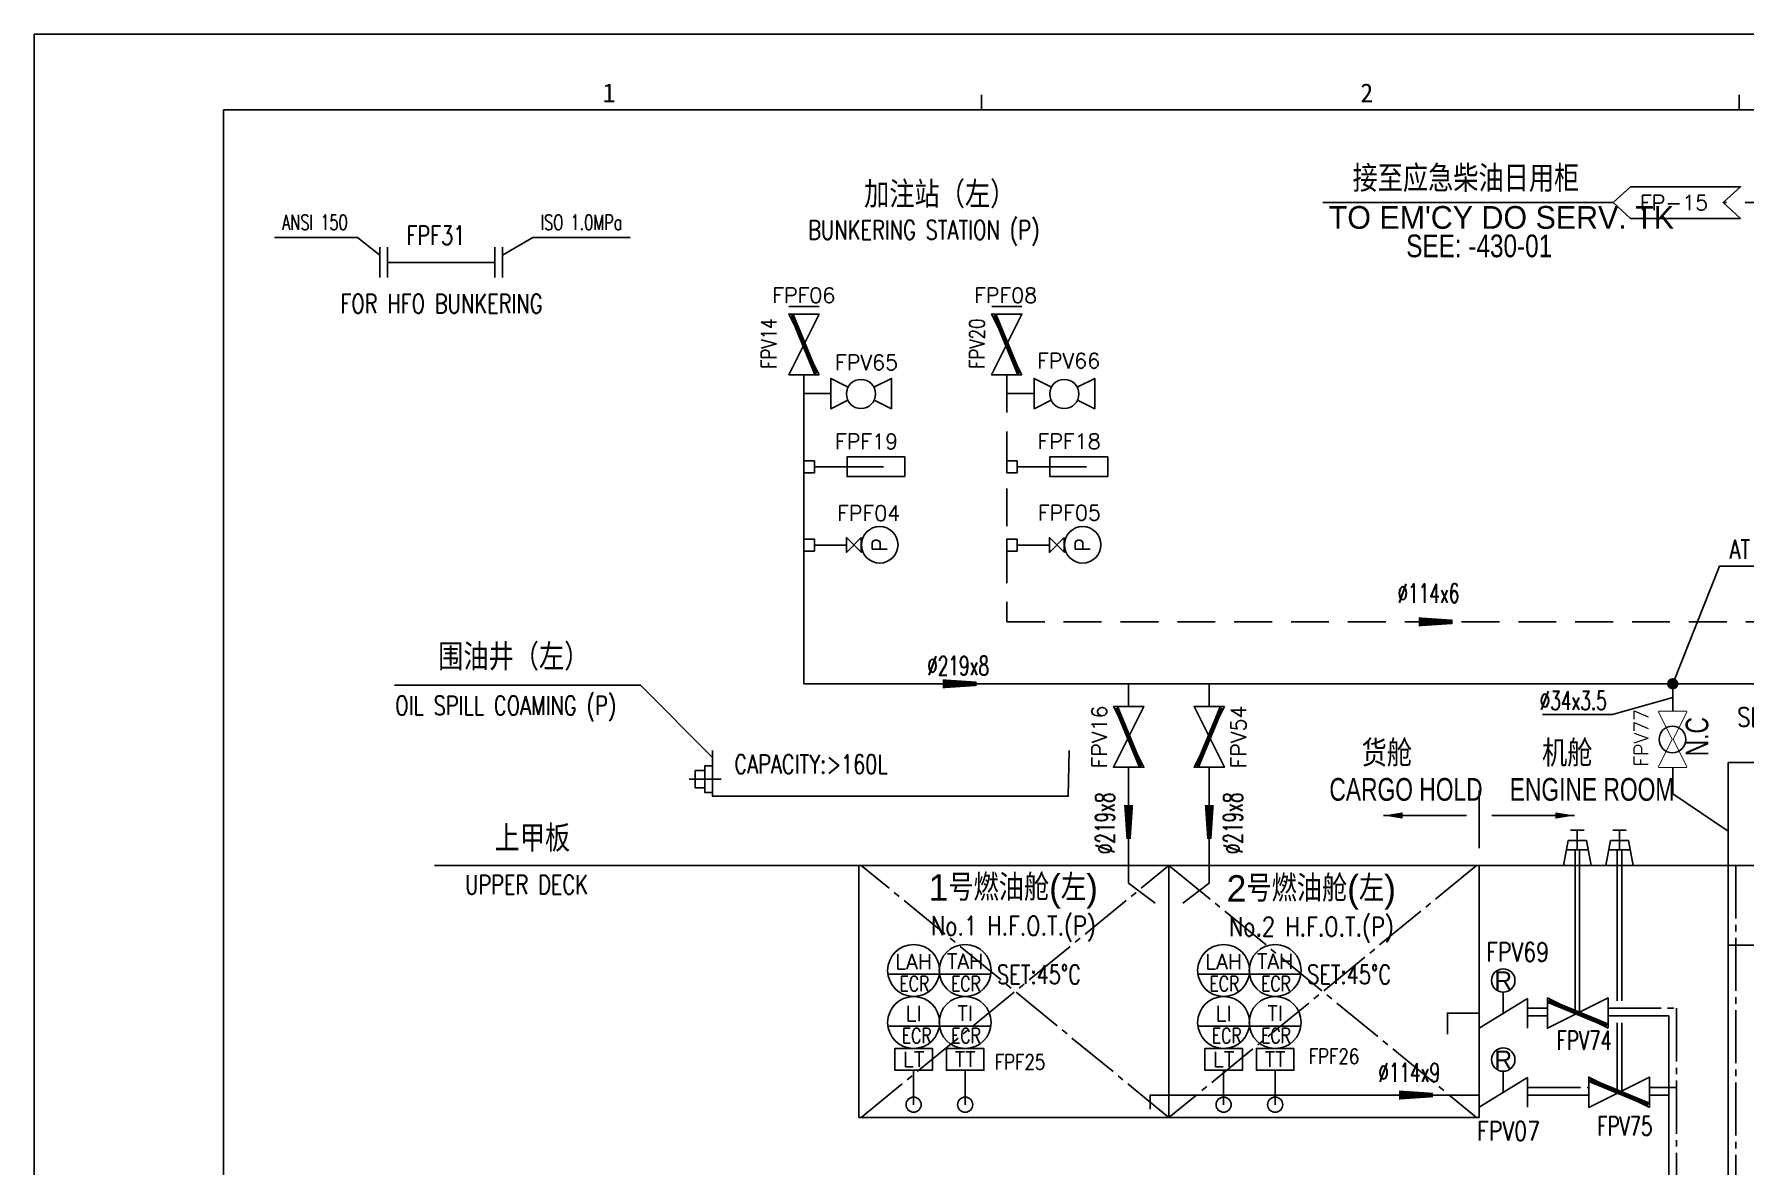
# Model space of a CAD drawing. Header units: inches. Extents: x 244 to 838, y -431 to 471.
# Drawn here: x 243.9 to 469.7, y 321.3 to 470.7 of the extents above; entities that cross this region are included whole.
import ezdxf
from ezdxf.enums import TextEntityAlignment as Align

# ---------------------------------------------------------------- set-up
doc = ezdxf.new("R2010")
doc.units = ezdxf.units.IN
doc.header["$MEASUREMENT"] = 0
doc.set_wipeout_variables(frame=1)
for name, pattern in [('CENTERX2', [0.955, 0.7, -0.085, 0.085, -0.085]), ('HIDDEN', [0.375, 0.25, -0.125]), ('SHORT_CENTER', [0.955, 0.7, -0.085, 0.085, -0.085]), ('SHORT_CENTER_X', [0.955, 0.7, -0.085, 0.085, -0.085])]:
    doc.linetypes.add(name, pattern=pattern)
for name, color, linetype in [('BALLAST', 7, 'Continuous'), ('chinese', 7, 'Continuous'), ('PIPE', 7, 'Continuous'), ('text', 2, 'Continuous'), ('隐藏', 7, 'Continuous')]:
    doc.layers.add(name, color=color, linetype=linetype)
doc.styles.add('CHINESE', font='SHORT.shx', dxfattribs={"bigfont": 'HZDXF.shx'})
doc.styles.add('HZDX', font='romans.shx', dxfattribs={"width": 0.9, "bigfont": 'HZDX.SHX'})
doc.styles.add('ROMANS', font='ROMANS')
doc.styles.add('SimSun', font='Simtxt.shx', dxfattribs={"bigfont": 'HZDX.SHX'})
doc.styles.get("Standard").update_dxf_attribs({"font": ''})
doc.styles.get('Standard').set_extended_font_data('SimSun')
doc.dimstyles.new('ISO-25', dxfattribs={"dimtxt": 2.5, "dimasz": 2.5, "dimexe": 1.25, "dimexo": 0.625, "dimgap": 1, "dimtad": 1, "dimdec": 0, "dimdsep": 46, "dimtxsty": 'SimSun', "dimcen": 2.5, "dimclrd": 4, "dimclrt": 4, "dimadec": 0, "dimazin": 0, "dimtfac": 1, "dimtmove": 0, "dimatfit": 3, "dimfxl": 0, "dimarcsym": 0})

# ---------------------------------------------------------------- blocks, each defined once
blk = doc.blocks.new('F004')
at = {"color": 7, "linetype": 'Continuous'}
blk.add_lwpolyline([(-1.3, 11.93), (1.3, 11.93), (1.3, 4.31), (-1.3, 4.31)], close=True, dxfattribs=at)
blk.add_lwpolyline([(0, 9.13), (0, 0)], dxfattribs=at)
at = {"color": 2, "linetype": 'Continuous', "style": 'ROMANS', "flags": 1}
for tag in ['NAMEPLATE', 'STANDARD', 'DIAMETER', 'REMARKS', 'MATERIAL', 'WEIGHT', 'NAME', 'SIZE']:
    blk.add_attdef(tag, text='', height=2, dxfattribs=at).set_placement((0, 13.93), align=Align.MIDDLE)
at = {"color": 2, "linetype": 'Continuous', "style": 'ROMANS'}
blk.add_attdef('MARK', text='', height=2, dxfattribs=at).set_placement((0, 13.93), align=Align.MIDDLE)
blk = doc.blocks.new('F206')
at = {"color": 7, "linetype": 'Continuous'}
blk.add_lwpolyline([(-0.98, 6.19), (0.96, 6.19), (-0.98, 4.24), (0.98, 4.24)], close=True, dxfattribs=at)
blk.add_lwpolyline([(0, 4.24), (0, 0)], dxfattribs=at)
blk.add_circle((-0.03, 8.62), 2.41, dxfattribs=at)
at = {"color": 2, "linetype": 'Continuous', "style": 'ROMANS', "flags": 1}
for tag in ['NAMEPLATE', 'STANDARD', 'DIAMETER', 'REMARKS', 'MATERIAL', 'WEIGHT', 'NAME', 'SIZE']:
    blk.add_attdef(tag, text='', height=2, dxfattribs=at).set_placement((-0.03, 13.03), align=Align.MIDDLE)
at = {"color": 2, "linetype": 'Continuous', "style": 'ROMANS'}
for tag, p in [('MARK', (-0.03, 13.03)), ('SN', (-0.03, 8.62))]:
    blk.add_attdef(tag, text='', height=2, dxfattribs=at).set_placement(p, align=Align.MIDDLE)
blk = doc.blocks.new('F038')
at = {"color": 7, "linetype": 'Continuous'}
for points in [[(0, -2), (0, 2)], [(1, -2), (1, 2)]]:
    blk.add_lwpolyline(points, dxfattribs=at)
at = {"color": 2, "linetype": 'Continuous', "style": 'ROMANS', "flags": 1}
for tag in ['NAMEPLATE', 'STANDARD', 'DIAMETER', 'REMARKS', 'MATERIAL', 'WEIGHT', 'NAME', 'SIZE']:
    blk.add_attdef(tag, text='', height=2, dxfattribs=at).set_placement((0.5, 4), align=Align.MIDDLE)
at = {"color": 2, "linetype": 'Continuous', "style": 'ROMANS'}
blk.add_attdef('MARK', text='', height=2, dxfattribs=at).set_placement((0.5, 4), align=Align.MIDDLE)
blk = doc.blocks.new('V555')
at = {"linetype": 'Continuous'}
for points in [[(2.32, 0.84), (0, 2), (0, -2), (2.29, -0.86)], [(5.72, 0.86), (8.01, 2), (8.01, -2), (5.75, -0.87)]]:
    blk.add_lwpolyline(points, dxfattribs=at)
blk.add_circle((4.02, -0.04), 1.92, dxfattribs=at)
at = {"color": 2, "linetype": 'Continuous', "style": 'ROMANS', "flags": 1}
for tag in ['NAMEPLATE', 'STANDARD', 'DIAMETER', 'REMARKS', 'MATERIAL', 'WEIGHT', 'NAME', 'SIZE']:
    blk.add_attdef(tag, text='', height=2, dxfattribs=at).set_placement((4.08, 4.49), align=Align.MIDDLE)
at = {"color": 2, "linetype": 'Continuous', "style": 'ROMANS'}
blk.add_attdef('MARK', text='', height=2, dxfattribs=at).set_placement((4.08, 4.49), align=Align.MIDDLE)
blk = doc.blocks.new('V027')
at = {"color": 2, "style": 'ROMANS', "flags": 1}
for tag in ['NAMEPLATE', 'STANDARD', 'DIAMETER', 'REMARKS', 'MATERIAL', 'WEIGHT', 'NAME', 'SIZE']:
    blk.add_attdef(tag, text='', height=2, dxfattribs=at).set_placement((3.79, 4.15), align=Align.MIDDLE)
at = {"color": 2, "style": 'ROMANS'}
blk.add_attdef('MARK', text='', height=2, dxfattribs=at).set_placement((3.79, 4.15), align=Align.MIDDLE)
at = {"color": 7}
blk.add_wipeout([(8.01, 2), (0, -2.01), (0, 2), (8.01, -2.01)], dxfattribs=at)
at = {"const_width": 0.62}
blk.add_lwpolyline([(0.12, -1.6), (7.88, 1.6)], dxfattribs=at)
at = {"color": 7}
blk.add_lwpolyline([(8.01, 2), (0, -2.01), (0, 2), (8.01, -2.01)], close=True, dxfattribs=at)
blk = doc.blocks.new('A2')
for p, q in [((0, 0), (0, 420)), ((0, 420), (594, 420)), ((125, 410), (125, 412)), ((225, 410), (225, 412))]:
    blk.add_line(p, q)
at = {"color": 5}
for p, q in [((25, 10), (25, 410)), ((25, 410), (584, 410))]:
    blk.add_line(p, q, dxfattribs=at)
for s, p in [('1', (75, 411)), ('2', (175, 411))]:
    blk.add_text(s, height=2.5).set_placement(p)
blk = doc.blocks.new('A3图框')
at = {"ltscale": 5}
blk.add_lwpolyline([(-562.29, -4946.17), (31.71, -4946.17), (31.71, -5366.17), (-562.29, -5366.17)], close=True, dxfattribs=at)
at = {"color": 2}
blk.add_blockref('A2', (-562.29, -5366.17), dxfattribs=at)
blk.add_blockref('A2', (-562.29, -5366.17), dxfattribs=at)
blk = doc.blocks.new('E000')
blk.add_lwpolyline([(-2.27, -2.08), (0, 0), (-2.27, 2.08), (12.25, 2.08), (14.53, 0), (12.25, -2.08)], close=True)
at = {"color": 2, "style": 'ROMANS', "flags": 1}
for tag, p in [('NOMDIA', (32.69, 2.18)), ('NUMBER', (36.25, -0.69)), ('CAPACITY', (36.52, -3.69))]:
    blk.add_attdef(tag, text='', height=2, rotation=359.3452, dxfattribs=at).set_placement(p, align=Align.CENTER)
at = {"color": 2, "linetype": 'Continuous', "style": 'ROMANS'}
blk.add_attdef('MARK', text='', height=2, dxfattribs=at).set_placement((6.5, -0.01), align=Align.MIDDLE)
at = {"layer": 'text', "style": 'CHINESE'}
for tag, p, height in [('CONNC', (15.25, 1.42), 3.5), ('CONNE', (15.25, -3.45), 3)]:
    blk.add_attdef(tag, p, '', height=height, dxfattribs=at)
at = {"layer": 'text', "color": 2, "style": 'CHINESE'}
blk.add_attdef('CONND', (15.25, -7.21), '', height=3, dxfattribs=at)
blk = doc.blocks.new('V075')
at = {"color": 7, "linetype": 'Continuous'}
for p, q in [((0, -2), (0, 2)), ((8, -2.95), (8, 2)), ((0, -2.87), (0, -2))]:
    blk.add_line(p, q, dxfattribs=at)
blk.add_lwpolyline([(8, 2), (0, -2.87)], dxfattribs=at)
at = {"color": 2, "linetype": 'Continuous', "style": 'ROMANS', "flags": 1}
for tag in ['NAMEPLATE', 'STANDARD', 'DIAMETER', 'REMARKS', 'MATERIAL', 'WEIGHT', 'NAME', 'SIZE']:
    blk.add_attdef(tag, text='', height=2, dxfattribs=at).set_placement((3.9, 3.97), align=Align.MIDDLE)
at = {"color": 2, "linetype": 'Continuous', "style": 'ROMANS'}
blk.add_attdef('MARK', text='', height=2, dxfattribs=at).set_placement((3.9, 3.97), align=Align.MIDDLE)
blk = doc.blocks.new('ACT')
at = {"color": 7, "linetype": 'Continuous'}
blk.add_lwpolyline([(0, 3.49), (0, 0)], dxfattribs=at)
blk.add_circle((0, 5.42), 1.93, dxfattribs=at)
at = {"layer": 'BALLAST', "color": 2, "linetype": 'Continuous', "style": 'CHINESE'}
blk.add_text('R', height=3, dxfattribs=at).set_placement((0, 5.42), align=Align.MIDDLE)
blk = doc.blocks.new('zw$A353')
at = {"layer": 'PIPE', "color": 3, "linetype": 'Continuous', "xscale": 0.8, "yscale": 0.8, "zscale": 0.8, "rotation": 90}
blk.add_blockref('ACT', (5.88, 3.2), dxfattribs=at)
at = {"layer": 'PIPE', "color": 2, "xscale": 0.8, "yscale": 0.8, "zscale": 0.8, "rotation": 270}
blk.add_blockref('V075', (6.22, 6.4), dxfattribs=at)
blk = doc.blocks.new('A040')
at = {"color": 7, "linetype": 'Continuous'}
blk.add_lwpolyline([(-3.4, 2.96), (3.4, 2.96)], dxfattribs=at)
blk.add_circle((0, 3.43), 3.43, dxfattribs=at)
at = {"color": 2, "linetype": 'Continuous', "style": 'ROMANS', "flags": 1}
for tag in ['NAMEPLATE', 'STANDARD', 'DIAMETER', 'REMARKS', 'MATERIAL', 'WEIGHT', 'NAME', 'SIZE']:
    blk.add_attdef(tag, text='', height=2, dxfattribs=at).set_placement((0, 8.86), align=Align.MIDDLE)
at = {"color": 2, "linetype": 'Continuous', "style": 'ROMANS'}
for tag, p in [('MARK', (0, 8.86)), ('SN', (0, 4.61))]:
    blk.add_attdef(tag, text='', height=2, dxfattribs=at).set_placement(p, align=Align.MIDDLE)
blk = doc.blocks.new('F039')
at = {"color": 7, "linetype": 'Continuous'}
blk.add_lwpolyline([(-2.47, 7.42), (2.47, 7.42), (2.47, 4.55), (-2.47, 4.55)], close=True, dxfattribs=at)
blk.add_lwpolyline([(0, 4.55), (0, 0)], dxfattribs=at)
at = {"color": 2, "linetype": 'Continuous', "style": 'ROMANS', "flags": 1}
for tag in ['NAMEPLATE', 'STANDARD', 'DIAMETER', 'REMARKS', 'MATERIAL', 'WEIGHT', 'NAME', 'SIZE']:
    blk.add_attdef(tag, text='', height=2, dxfattribs=at).set_placement((0, 9.42), align=Align.MIDDLE)
at = {"color": 2, "linetype": 'Continuous', "style": 'ROMANS'}
for tag, p in [('MARK', (0, 9.42)), ('SN', (0, 5.98))]:
    blk.add_attdef(tag, text='', height=2, dxfattribs=at).set_placement(p, align=Align.MIDDLE)
blk = doc.blocks.new('A033')
at = {"color": 7, "linetype": 'Continuous'}
blk.add_lwpolyline([(-3.4, 2.96), (3.4, 2.96)], dxfattribs=at)
blk.add_circle((0, 3.43), 3.43, dxfattribs=at)
at = {"color": 2, "linetype": 'Continuous', "style": 'ROMANS', "flags": 1}
for tag in ['NAMEPLATE', 'STANDARD', 'DIAMETER', 'REMARKS', 'MATERIAL', 'WEIGHT', 'NAME', 'SIZE']:
    blk.add_attdef(tag, text='', height=2, dxfattribs=at).set_placement((0, 8.86), align=Align.MIDDLE)
at = {"color": 2, "linetype": 'Continuous', "style": 'ROMANS'}
for tag, p in [('MARK', (0, 8.86)), ('SN', (0, 4.63))]:
    blk.add_attdef(tag, text='', height=2, dxfattribs=at).set_placement(p, align=Align.MIDDLE)
blk = doc.blocks.new('F068')
at = {"color": 7, "linetype": 'Continuous'}
blk.add_lwpolyline([(-2.47, 2.87), (2.47, 2.87), (2.47, 0), (-2.47, 0)], close=True, dxfattribs=at)
at = {"color": 2, "linetype": 'Continuous', "style": 'ROMANS', "flags": 1}
for tag in ['NAMEPLATE', 'STANDARD', 'DIAMETER', 'REMARKS', 'MATERIAL', 'WEIGHT', 'NAME', 'SIZE']:
    blk.add_attdef(tag, text='', height=2, dxfattribs=at).set_placement((0, 4.87), align=Align.MIDDLE)
at = {"color": 2, "linetype": 'Continuous', "style": 'ROMANS'}
for tag, p in [('MARK', (0, 4.87)), ('SN', (0, 1.43))]:
    blk.add_attdef(tag, text='', height=2, dxfattribs=at).set_placement(p, align=Align.MIDDLE)
blk = doc.blocks.new('V013')
at = {"color": 2, "linetype": 'Continuous', "style": 'ROMANS', "flags": 1}
for tag in ['NAMEPLATE', 'STANDARD', 'DIAMETER', 'REMARKS', 'MATERIAL', 'WEIGHT', 'NAME', 'SIZE']:
    blk.add_attdef(tag, text='', height=2, dxfattribs=at).set_placement((4.08, 4.49), align=Align.MIDDLE)
at = {"color": 2, "linetype": 'Continuous', "style": 'ROMANS'}
blk.add_attdef('MARK', text='', height=2, dxfattribs=at).set_placement((4.08, 4.49), align=Align.MIDDLE)
at = {"color": 3}
blk.add_wipeout([(8.01, -2), (8.01, 2), (0, -2), (0, 2)], dxfattribs=at)
at = {"linetype": 'Continuous'}
blk.add_lwpolyline([(0, -2), (8.01, 2), (8.01, -2), (0, 2)], close=True, dxfattribs=at)
blk.add_wipeout([(0, -2), (8.01, 2), (8.01, -2), (0, 2)], dxfattribs=at)
at = {"color": 7}
blk.add_lwpolyline([(8.01, -2), (8.01, 2), (0, -2), (0, 2)], close=True, dxfattribs=at)
blk.add_wipeout([(8.01, -2), (8.01, 2), (0, -2), (0, 2)], dxfattribs=at)
at = {"linetype": 'Continuous'}
blk.add_circle((4.02, -0.04), 1.92, dxfattribs=at)
blk = doc.blocks.new('PLATE VALVE')
at = {"layer": 'PIPE'}
for p, q in [((0.91, 9.31), (-0.89, 9.31)), ((0.01, 9.31), (0.01, 6.68)), ((-1.19, 7.93), (-1.81, 4.63)), ((1.21, 7.93), (-1.19, 7.93)), ((1.21, 7.93), (1.83, 4.63)), ((1.44, 6.68), (-1.42, 6.68)), ((-0.29, 6.68), (-0.29, 0.04)), ((0.31, 6.68), (0.31, 0.04))]:
    blk.add_line(p, q, dxfattribs=at)

msp = doc.modelspace()

# ---------------------------------------------------------------- linework, layer by layer
at = {"color": 3, "linetype": 'HIDDEN', "ltscale": 20}
for p, q in [((497.23, 448.45), (466.83, 448.45)), ((502.55, 350.39), (467.48, 350.39))]:
    msp.add_line(p, q, dxfattribs=at)
at = {"color": 3}
for p, q in [((290.55, 440.56), (304.72, 440.56)), ((460.15, 384.92), (460.15, 370.37)), ((460.15, 370.37), (467.48, 365.47)), ((451.62, 341.07), (459.66, 341.07)), ((459.66, 341.07), (459.66, 292.27)), ((440.99, 330.62), (449.07, 330.62)), ((457.08, 330.62), (459.66, 330.62))]:
    msp.add_line(p, q, dxfattribs=at)
at = {"color": 3, "linetype": 'Continuous'}
for p, q in [((349.04, 423.23), (345.51, 423.23)), ((375.88, 423.23), (372.28, 423.23))]:
    msp.add_line(p, q, dxfattribs=at)
at = {"color": 7}
for p, q in [((452.22, 380.88), (442.97, 380.88)), ((434.59, 363.2), (434.59, 370.84))]:
    msp.add_line(p, q, dxfattribs=at)
at = {"color": 251}
msp.add_line((809.37, 360.93), (296.77, 360.93), dxfattribs=at)
at = {"color": 7, "linetype": 'SHORT_CENTER_X', "ltscale": 10}
msp.add_line((386.88, 360.93), (333.46, 360.93), dxfattribs=at)
at = {"ltscale": 5}
msp.add_line((453.44, 356.34), (453.44, 343.05), dxfattribs=at)
at = {"color": 7, "linetype": 'CENTERX2', "ltscale": 10}
for p, q in [((451.62, 342.07), (460.66, 342.07)), ((460.66, 342.07), (460.66, 293.27)), ((440.99, 331.62), (449.07, 331.62)), ((457.08, 331.62), (460.66, 331.62))]:
    msp.add_line(p, q, dxfattribs=at)
for points in [[(452.3, 448.45), (413.96, 448.45)], [(330.36, 372.33), (334.58, 372.33)], [(366.78, 333.9), (366.78, 329.35)], [(407.69, 333.9), (407.69, 329.35)]]:
    msp.add_lwpolyline(points)
at = {"color": 7}
for points in [[(289.55, 441.52), (286.61, 443.83), (275.65, 443.83)], [(305.72, 441.52), (309.74, 443.83), (322.56, 443.83)], [(333.46, 375.17), (323.94, 384.74), (291.48, 384.74)]]:
    msp.add_lwpolyline(points, dxfattribs=at)
for points in [[(345.51, 414.35), (346.89, 414.35), (346.89, 412.79), (345.51, 412.79)], [(373.66, 414.35), (372.28, 414.35), (372.28, 412.79), (373.66, 412.79)], [(345.51, 404.02), (346.89, 404.02), (346.89, 402.45), (345.51, 402.45)], [(373.66, 404.02), (372.28, 404.02), (372.28, 402.45), (373.66, 402.45)], [(332.44, 373.47), (332.44, 371.19), (331.15, 371.19), (331.15, 373.47)], [(333.46, 374.1), (333.46, 370.55), (332.44, 370.55), (332.44, 374.1)]]:
    msp.add_lwpolyline(points, close=True)
at = {"color": 254}
msp.add_lwpolyline([(460.15, 384.92), (466.34, 400.47), (489.72, 400.47)], dxfattribs=at)
at = {"color": 3}
for points in [[(426.62, 393.1, 0, 0, 0), (426.62, 393.1, 1.2, 0.6, 0), (431.12, 393.1, 0, 0, 0), (431.12, 393.1, 0, 0, 0)], [(363.82, 384.92, 0, 0, 0), (363.82, 384.92, 1.2, 0.6, 0), (368.32, 384.92, 0, 0, 0), (368.32, 384.92, 0, 0, 0)], [(388.35, 368.91, 0, 0, 0), (388.35, 368.91, 1.2, 0.6, 0), (388.35, 364.41, 0, 0, 0), (388.35, 364.41, 0, 0, 0)], [(399, 368.91, 0, 0, 0), (399, 368.91, 1.2, 0.6, 0), (399, 364.41, 0, 0, 0), (399, 364.41, 0, 0, 0)], [(424.03, 330.62, 0, 0, 0), (424.03, 330.62, 1.2, 0.6, 0), (428.53, 330.62, 0, 0, 0), (428.53, 330.62, 0, 0, 0)]]:
    msp.add_lwpolyline(points, format="xyseb", dxfattribs=at)
for points in [[(391.86, 355.95), (388.35, 358.6), (388.35, 384.92)], [(395.49, 355.95), (399, 358.6), (399, 384.92)], [(474.66, 374.52), (467.48, 374.52), (467.48, 109.46), (426.05, 109.46)], [(434.59, 341.45), (430.41, 341.45), (430.41, 338.66)], [(440.99, 341.07), (443.62, 341.07)], [(434.59, 330.62), (391.21, 330.62), (391.21, 328.74)]]:
    msp.add_lwpolyline(points, dxfattribs=at)
at = {"const_width": 0.75}
msp.add_lwpolyline([(459.78, 384.92, 1), (460.53, 384.92, 1)], format="xyb", close=True, dxfattribs=at)
at = {"color": 4}
msp.add_lwpolyline([(380.5, 376.12), (380.39, 370.08), (333.46, 370.08), (333.46, 376.12)], dxfattribs=at)
at = {"linetype": 'Continuous', "ltscale": 10}
for points in [[(393.68, 360.93), (352.76, 360.93), (352.76, 327.66), (393.68, 327.66)], [(434.59, 360.93), (393.68, 360.93), (393.68, 327.66), (434.59, 327.66)]]:
    msp.add_lwpolyline(points, close=True, dxfattribs=at)
at = {"color": 251, "linetype": 'SHORT_CENTER_X', "ltscale": 10}
for points in [[(353.07, 327.66), (393.68, 360.93), (434.28, 327.66)], [(434.28, 360.93), (393.68, 327.66), (353.07, 360.93)]]:
    msp.add_lwpolyline(points, dxfattribs=at)
at = {"color": 7, "linetype": 'CENTERX2', "ltscale": 10}
for points in [[(468.48, 360.93), (468.48, 108.46), (427.05, 108.46)], [(440.99, 342.07), (445.36, 342.07)]]:
    msp.add_lwpolyline(points, dxfattribs=at)
for centre in [(359.98, 329.35), (366.78, 329.35), (400.89, 329.35), (407.69, 329.35)]:
    msp.add_circle(centre, 1)

# ---------------------------------------------------------------- block references
at = {"color": 2}
ref = msp.add_blockref('E000', (466.83, 448.45), dxfattribs=dict(at, xscale=-1))
ref.add_attrib('MARK', 'FP-15', dxfattribs={"color": 2, "linetype": 'Continuous', "height": 2, "style": 'ROMANS'}).set_placement((460.33, 448.44), align=Align.MIDDLE)
ref.add_attrib('CONNC', '接至应急柴油日用柜', (417.9, 449.87), dxfattribs={"layer": 'text', "height": 3.5, "style": 'SimSun'})
ref.add_attrib('CONNE', "TO EM'CY DO SERV. TK", (414.76, 445), dxfattribs={"layer": 'text', "height": 3, "style": 'CHINESE'})
ref.add_attrib('CONND', 'SEE: -430-01', (424.98, 441.24), dxfattribs={"layer": 'text', "color": 2, "height": 3, "style": 'CHINESE', "width": 0.8})
at = {"linetype": 'Continuous'}
ref = msp.add_blockref('F038', (290.55, 440.56), dxfattribs=dict(at, rotation=180))
ref.add_attrib('MARK', 'ANSI 150', dxfattribs={"color": 2, "linetype": 'Continuous', "height": 2, "style": 'ROMANS', "width": 0.7}).set_placement((280.98, 445.85), align=Align.MIDDLE)
ref = msp.add_blockref('F038', (305.72, 440.56), dxfattribs=dict(at, rotation=180))
ref.add_attrib('MARK', 'ISO 1.0MPa', dxfattribs={"color": 2, "linetype": 'Continuous', "height": 2, "style": 'ROMANS', "width": 0.7}).set_placement((316.15, 445.85), align=Align.MIDDLE)
ref = msp.add_blockref('F038', (345.51, 433.73), dxfattribs=dict(at, rotation=90))
ref.add_attrib('MARK', 'FPF06', dxfattribs={"color": 2, "linetype": 'Continuous', "height": 2, "style": 'ROMANS'}).set_placement((345.49, 436.22), align=Align.MIDDLE)
ref = msp.add_blockref('F038', (372.28, 433.73), dxfattribs=dict(at, rotation=90))
ref.add_attrib('MARK', 'FPF08', dxfattribs={"color": 2, "linetype": 'Continuous', "height": 2, "style": 'ROMANS'}).set_placement((372.13, 436.22), align=Align.MIDDLE)
ref = msp.add_blockref('V555', (357.05, 423.23), dxfattribs=dict(xscale=-1))
ref.add_attrib('MARK', 'FPV65', dxfattribs={"color": 2, "linetype": 'Continuous', "height": 2, "style": 'ROMANS'}).set_placement((353.77, 427.35), align=Align.MIDDLE)
at = {"color": 2}
ref = msp.add_blockref('V555', (383.88, 423.23), dxfattribs=dict(at, xscale=-1))
ref.add_attrib('MARK', 'FPV66', dxfattribs={"color": 2, "linetype": 'Continuous', "height": 2, "style": 'ROMANS'}).set_placement((380.44, 427.57), align=Align.MIDDLE)
at = {"color": 3, "linetype": 'Continuous'}
ref = msp.add_blockref('F004', (346.89, 413.57), dxfattribs=dict(at, xscale=-1, rotation=270))
ref.add_attrib('MARK', 'FPF19', dxfattribs={"color": 2, "linetype": 'Continuous', "height": 2, "style": 'ROMANS'}).set_placement((353.77, 416.92), align=Align.MIDDLE)
ref = msp.add_blockref('F004', (373.66, 413.57), dxfattribs=dict(at, xscale=-1, rotation=270))
ref.add_attrib('MARK', 'FPF18', dxfattribs={"color": 2, "linetype": 'Continuous', "height": 2, "style": 'ROMANS'}).set_placement((380.5, 416.93), align=Align.MIDDLE)
at = {"linetype": 'Continuous'}
ref = msp.add_blockref('F206', (346.89, 403.24), dxfattribs=dict(at, rotation=270))
ref.add_attrib('SN', 'P', dxfattribs={"color": 2, "linetype": 'Continuous', "height": 2, "rotation": 90, "style": 'ROMANS'}).set_placement((355.51, 403.26), align=Align.MIDDLE)
ref.add_attrib('MARK', 'FPF04', dxfattribs={"color": 2, "linetype": 'Continuous', "height": 2, "style": 'ROMANS'}).set_placement((354.06, 407.45), align=Align.MIDDLE)
ref = msp.add_blockref('F206', (373.66, 403.24), dxfattribs=dict(at, rotation=270))
ref.add_attrib('SN', 'P', dxfattribs={"color": 2, "linetype": 'Continuous', "height": 2, "rotation": 90, "style": 'ROMANS'}).set_placement((382.28, 403.26), align=Align.MIDDLE)
ref.add_attrib('MARK', 'FPF05', dxfattribs={"color": 2, "linetype": 'Continuous', "height": 2, "style": 'ROMANS'}).set_placement((380.54, 407.5), align=Align.MIDDLE)
for p in [(447.55, 356.3), (453.12, 356.3)]:
    msp.add_blockref('PLATE VALVE', p)
ref = msp.add_blockref('A040', (359.98, 343.64))
ref.add_attrib('SN', 'LAH', dxfattribs={"color": 2, "linetype": 'Continuous', "height": 2, "style": 'ROMANS'}).set_placement((359.98, 348.24), align=Align.MIDDLE)
ref = msp.add_blockref('A033', (366.78, 343.64), dxfattribs=dict(xscale=-1))
ref.add_attrib('SN', 'TAH', dxfattribs={"color": 2, "linetype": 'Continuous', "height": 2, "style": 'ROMANS'}).set_placement((366.78, 348.27), align=Align.MIDDLE)
ref = msp.add_blockref('A040', (400.89, 343.64))
ref.add_attrib('SN', 'LAH', dxfattribs={"color": 2, "linetype": 'Continuous', "height": 2, "style": 'ROMANS'}).set_placement((400.89, 348.24), align=Align.MIDDLE)
ref = msp.add_blockref('A033', (407.69, 343.64), dxfattribs=dict(xscale=-1))
ref.add_attrib('SN', 'TAH', dxfattribs={"color": 2, "linetype": 'Continuous', "height": 2, "style": 'ROMANS'}).set_placement((407.69, 348.27), align=Align.MIDDLE)
at = {"color": 3, "rotation": 270}
for p in [(434.59, 347.29), (434.59, 336.84)]:
    msp.add_blockref('zw$A353', p, dxfattribs=at)
ref = msp.add_blockref('A040', (359.98, 336.77), dxfattribs=dict(xscale=-1))
ref.add_attrib('SN', 'LI', dxfattribs={"color": 2, "linetype": 'Continuous', "height": 2, "style": 'ROMANS'}).set_placement((359.98, 341.38), align=Align.MIDDLE)
at = {"color": 2}
ref = msp.add_blockref('A033', (366.78, 336.77), dxfattribs=dict(at, xscale=-1))
ref.add_attrib('SN', 'TI', dxfattribs={"color": 2, "linetype": 'Continuous', "height": 2, "style": 'ROMANS'}).set_placement((366.78, 341.41), align=Align.MIDDLE)
ref = msp.add_blockref('A040', (400.89, 336.77), dxfattribs=dict(xscale=-1))
ref.add_attrib('SN', 'LI', dxfattribs={"color": 2, "linetype": 'Continuous', "height": 2, "style": 'ROMANS'}).set_placement((400.89, 341.38), align=Align.MIDDLE)
ref = msp.add_blockref('A033', (407.69, 336.77), dxfattribs=dict(at, xscale=-1))
ref.add_attrib('SN', 'TI', dxfattribs={"color": 2, "linetype": 'Continuous', "height": 2, "style": 'ROMANS'}).set_placement((407.69, 341.41), align=Align.MIDDLE)
ref = msp.add_blockref('F039', (359.98, 329.35), dxfattribs=dict(xscale=-1))
ref.add_attrib('SN', 'LT', dxfattribs={"color": 2, "linetype": 'Continuous', "height": 2, "style": 'ROMANS'}).set_placement((359.98, 335.34), align=Align.MIDDLE)
ref = msp.add_blockref('F068', (366.78, 333.9), dxfattribs=dict(at, xscale=-1))
ref.add_attrib('SN', 'TT', dxfattribs={"color": 2, "linetype": 'Continuous', "height": 2, "style": 'ROMANS'}).set_placement((366.78, 335.34), align=Align.MIDDLE)
ref.add_attrib('MARK', 'FPF25', dxfattribs={"color": 2, "linetype": 'Continuous', "height": 2, "style": 'ROMANS', "width": 0.8}).set_placement((374.03, 334.98), align=Align.MIDDLE)
ref = msp.add_blockref('F039', (400.89, 329.35), dxfattribs=dict(xscale=-1))
ref.add_attrib('SN', 'LT', dxfattribs={"color": 2, "linetype": 'Continuous', "height": 2, "style": 'ROMANS'}).set_placement((400.89, 335.34), align=Align.MIDDLE)
ref = msp.add_blockref('F068', (407.69, 333.9), dxfattribs=dict(at, xscale=-1))
ref.add_attrib('SN', 'TT', dxfattribs={"color": 2, "linetype": 'Continuous', "height": 2, "style": 'ROMANS'}).set_placement((407.69, 335.34), align=Align.MIDDLE)
ref.add_attrib('MARK', 'FPF26', dxfattribs={"color": 2, "linetype": 'Continuous', "height": 2, "style": 'ROMANS', "width": 0.8}).set_placement((415.46, 335.73), align=Align.MIDDLE)

# ---------------------------------------------------------------- texts
at = {"color": 2, "style": 'SimSun'}
for s, p in [('货舱', (419.1, 373.98)), ('机舱', (442.9, 373.98))]:
    msp.add_text(s, height=3.5, dxfattribs=at).set_placement(p)
at = {"color": 2, "style": 'SimSun', "width": 0.75}
for s, p in [('CARGO HOLD', (414.84, 369.48)), ('ENGINE ROOM', (438.64, 369.48))]:
    msp.add_text(s, height=3, dxfattribs=at).set_placement(p)
at = {"color": 2, "linetype": 'SHORT_CENTER_X', "style": 'SimSun'}
for s, p in [('1号燃油舱(左)', (373.13, 356.27)), ('2号燃油舱(左)', (412.46, 356.15))]:
    msp.add_text(s, height=3.5, dxfattribs=at).set_placement(p, align=Align.CENTER)
at = {"color": 2, "linetype": 'Continuous', "style": 'HZDX', "width": 0.75}
for p in [(370.98, 345.29), (411.9, 345.29)]:
    msp.add_text('SET:45%%dC', height=2.5, dxfattribs=at).set_placement(p)
at = {"color": 2, "linetype": 'SHORT_CENTER_X', "style": 'HZDX', "width": 0.75}
for p in [(360.09, 346.32), (366.89, 346.32), (401, 346.32), (407.8, 346.32), (360.4, 339.46), (366.89, 339.46), (401.31, 339.46), (407.8, 339.46)]:
    msp.add_text('ECR', height=2, dxfattribs=at).set_placement(p, align=Align.TOP_CENTER)
at = {"layer": 'chinese', "color": 2, "style": 'SimSun'}
for s, p in [('加注站（左）', (353.45, 447.76)), ('围油井（左）', (297.24, 386.7)), ('上甲板', (304.68, 362.75))]:
    msp.add_text(s, height=3.5, dxfattribs=at).set_placement(p)
at = {"layer": 'chinese', "color": 2, "style": 'HZDX', "width": 0.75}
for s, p in [('FPF31', (293.04, 442.87)), ('BUNKERING STATION (P)', (346.05, 443.6)), ('FOR HFO BUNKERING', (284.33, 433.86)), ('OIL SPILL COAMING (P)', (291.57, 380.8)), (' CAPACITY:>160L', (335.03, 373.06)), ('UPPER DECK', (300.78, 357.16))]:
    msp.add_text(s, height=2.5, dxfattribs=at).set_placement(p)
at = {"layer": 'chinese', "color": 2, "linetype": 'SHORT_CENTER', "style": 'HZDX', "width": 0.75}
msp.add_text('AT LOWEST POINT', height=2.5, dxfattribs=at).set_placement((478.61, 401.42), align=Align.CENTER)
at = {"layer": 'text', "style": 'HZDX', "width": 0.65}
for s, p in [('%%C114x6', (427.92, 395.63)), ('%%C219x8', (365.86, 386.06)), ('%%C34x3.5', (447.02, 381.46)), ('%%C114x9', (425.38, 332.35))]:
    msp.add_text(s, height=2.5, dxfattribs=at).set_placement(p, align=Align.CENTER)
for p in [(386.49, 366.5), (403.36, 366.5)]:
    msp.add_text('%%C219x8', height=2.5, rotation=90, dxfattribs=at).set_placement(p, align=Align.CENTER)
at = {"layer": '隐藏', "color": 2, "linetype": 'Continuous', "style": 'HZDX', "width": 0.8}
for s, p in [('SET:0.55MPa', (477.21, 379.26)), ('No.1 H.F.O.T.(P)', (373.13, 351.72)), ('No.2 H.F.O.T.(P)', (412.46, 351.61)), ('FPV69', (439.68, 348.27)), ('FPV07', (438.49, 324.63))]:
    msp.add_text(s, height=2.5, dxfattribs=at).set_placement(p, align=Align.CENTER)

# ---------------------------------------------------------------- leaders
at = {"color": 7}
for points in [[(422, 367.53), (432.92, 367.53)], [(447.18, 367.53), (436.26, 367.53)]]:
    msp.add_leader(points, dimstyle='ISO-25', override={"dimgap": 1, "dimtad": 0}, dxfattribs=at)

# ---------------------------------------------------------------- next in the draw order: block references
at = {"color": 2}
ref = msp.add_blockref('V027', (345.51, 433.73), dxfattribs=dict(at, rotation=270))
ref.add_attrib('MARK', 'FPV14', dxfattribs={"color": 2, "linetype": 'Continuous', "height": 2, "rotation": 90, "style": 'ROMANS', "width": 0.8}).set_placement((340.87, 429.82), align=Align.MIDDLE)
ref = msp.add_blockref('V027', (372.28, 433.73), dxfattribs=dict(at, rotation=270))
ref.add_attrib('MARK', 'FPV20', dxfattribs={"color": 2, "linetype": 'Continuous', "height": 2, "rotation": 90, "style": 'ROMANS', "width": 0.8}).set_placement((368.34, 429.82), align=Align.MIDDLE)

# ---------------------------------------------------------------- next in the draw order: linework, layer by layer
at = {"color": 3}
msp.add_lwpolyline([(345.51, 425.72), (345.51, 384.92), (762.45, 384.92), (762.45, 425.71)], dxfattribs=at)
at = {"color": 3, "linetype": 'HIDDEN', "ltscale": 20}
msp.add_lwpolyline([(372.28, 425.72), (372.28, 393.1), (735.68, 393.1), (735.68, 425.71)], dxfattribs=at)

# ---------------------------------------------------------------- next in the draw order: block references
at = {"color": 2}
msp.add_blockref('A3图框', (806.22, 5416.86), dxfattribs=at)

# ---------------------------------------------------------------- next in the draw order: block references
at = {"color": 3}
ref = msp.add_blockref('V027', (388.35, 373.89), dxfattribs=dict(at, rotation=90))
ref.add_attrib('MARK', 'FPV16', dxfattribs={"color": 2, "height": 2, "rotation": 90, "style": 'ROMANS'}).set_placement((384.49, 377.9), align=Align.MIDDLE)
ref = msp.add_blockref('V027', (399, 373.89), dxfattribs=dict(at, xscale=-1, rotation=270))
ref.add_attrib('MARK', 'FPV54', dxfattribs={"color": 2, "height": 2, "rotation": 90, "style": 'ROMANS'}).set_placement((402.86, 377.9), align=Align.MIDDLE)
at = {"color": 2}
ref = msp.add_blockref('V013', (460.15, 381.26), dxfattribs=dict(at, xscale=0.9166666666666667, yscale=0.9166666666666667, zscale=0.9166666666666667, rotation=270))
ref.add_attrib('MARK', 'FPV77', dxfattribs={"color": 2, "linetype": 'Continuous', "height": 1.833, "rotation": 90, "style": 'ROMANS'}).set_placement((455.98, 377.79), align=Align.MIDDLE)
at = {"color": 7}
ref = msp.add_blockref('V027', (443.62, 341.44), dxfattribs=dict(at, xscale=-1, rotation=180))
ref.add_attrib('MARK', 'FPV74', dxfattribs={"color": 2, "height": 2.5, "style": 'ROMANS', "width": 0.7}).set_placement((448.47, 337.84), align=Align.MIDDLE)
ref = msp.add_blockref('V027', (449.07, 330.99), dxfattribs=dict(at, xscale=-1, rotation=180))
ref.add_attrib('MARK', 'FPV75', dxfattribs={"color": 2, "height": 2.5, "style": 'ROMANS', "width": 0.7}).set_placement((453.83, 326.53), align=Align.MIDDLE)

# ---------------------------------------------------------------- next in the draw order: linework, layer by layer
msp.add_line((460.15, 383.11), (452.22, 380.88), dxfattribs=at)
at = {"ltscale": 5}
for p, q in [((447.26, 356.34), (447.26, 341.62)), ((447.87, 356.34), (447.87, 341.57)), ((452.83, 356.34), (452.83, 343.05)), ((452.83, 340.15), (452.83, 330.87)), ((453.44, 340.15), (453.44, 330.82))]:
    msp.add_line(p, q, dxfattribs=at)

# ---------------------------------------------------------------- next in the draw order: texts
at = {"color": 2, "style": 'SimSun', "width": 0.75}
msp.add_text('N.C', height=3, rotation=90, dxfattribs=at).set_placement((464.86, 375.34))

doc.saveas('drawing.dxf')
